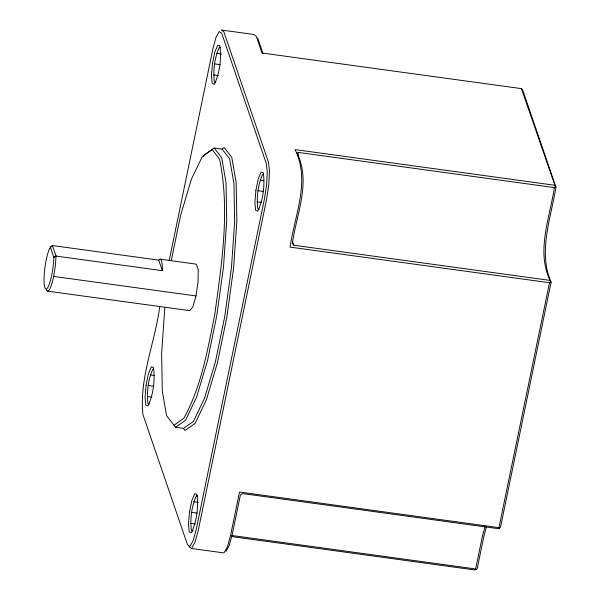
<?xml version="1.0" encoding="UTF-8"?>
<svg xmlns="http://www.w3.org/2000/svg" width="600" height="600" viewBox="0 0 600 600"><rect width="100%" height="100%" fill="white"/><g stroke="black" fill="none" stroke-linecap="round" stroke-linejoin="round"><path stroke-width="0.9" d="M164.797 308.025L161.632 353.543L162.292 391.072L166.583 415.673L175.53 427.298L183.472 428.385L193.455 421.342L204.525 398.257L215.4 361.845L224.737 316.605L231.428 267.945L234.63 221.895L233.978 183.788L229.62 158.782L222.105 149.108L214.2 148.02L204.24 155.01L203.445 156.66M56.062 256.08L53.828 257.303L56.062 256.08L162.352 270.675A23.505 4.32 -82.2 0 0 158.752 260.138L52.455 245.542L50.385 247.237L53.828 257.303A21.645 3.982 -82.2 0 1 48.075 287.025A21.645 3.982 -82.2 0 1 44.152 275.558A21.645 3.982 -82.2 0 1 50.385 247.237L52.455 245.542L56.062 256.08L55.328 266.07L53.662 276.413A23.497 4.327 -82.2 0 1 46.267 289.522M149.303 404.168L147.96 403.68C146.595 391.98 148.058 379.605 153 368.85M215.692 82.56L214.358 82.08C212.985 70.373 214.455 57.998 219.397 47.242L220.733 47.73M192.728 530.993L191.385 530.513C190.02 518.805 191.483 506.438 196.425 495.683L197.76 496.162M259.118 209.392L257.782 208.913C256.41 197.205 257.88 184.83 262.822 174.075M47.4 291.112L189.712 310.65L192.803 307.05L195.99 295.95L198.06 281.587L198.218 269.452L196.41 264.173L160.305 259.2M159.72 306.435C155.197 342.39 139.058 377.88 142.935 414.57L187.515 544.785L189.93 546.42L193.178 540.66L196.252 529.298L264.42 199.095L266.587 185.055L267.27 171.803L266.25 163.417L221.67 33.195L219.255 31.568L216.007 37.328L212.933 48.69L169.185 260.572M171.398 259.95L180.623 215.25L191.377 179.288L202.312 156.502L212.145 149.61L219.54 159.15C230.257 210.555 221.647 263.528 214.725 314.873C207.517 350.108 201.442 386.475 183.81 418.32L173.977 425.213M297.81 156.075L298.56 152.468L554.377 187.597L555.338 186.532L521.43 88.627L262.005 53.01L256.245 36.195L253.673 34.455L221.243 30L223.822 31.74L268.403 161.962L269.49 170.903L268.77 185.032L266.452 200.01L198.285 530.213L195.007 542.34L191.542 548.482L188.97 546.743M486.54 526.41L483.908 536.138L477.217 568.545L476.257 569.61L475.643 568.965L482.332 536.558L484.987 526.755M554.377 187.597C549.795 218.1 535.335 252.84 551.077 282.3L500.513 527.22L499.553 528.293L498.36 528.683L242.535 493.553L240.382 495.015L232.282 534.24L229.208 545.61L225.96 551.37M521.43 88.627L522.877 90.585L555.952 187.17C550.912 218.055 537.952 251.708 551.077 282.3M499.553 528.293L498.945 527.648L549.502 282.728L550.47 281.663M222 149.055L224.16 147.525L231.772 157.32L236.183 182.64L236.85 221.25L233.603 267.923L226.83 317.22L217.365 363.045L206.347 399.938L195.127 423.33L185.017 430.463L183.39 428.362M175.53 427.298L185.49 420.308L196.575 397.222L207.465 360.788L216.817 315.487L223.507 266.767L226.71 220.657L226.042 182.632L221.692 157.695L214.2 148.02M476.257 569.61L475.065 570L231.39 536.543M298.56 152.468L296.985 152.895C311.272 181.822 296.595 213.915 292.358 243.27L293.805 245.22L549.63 280.35M216.78 53.332L221.415 53.97M214.597 63.9L220.163 64.665M213.675 74.925L218.31 75.562M554.498 185.22L295.072 149.595C310.56 180.81 294.63 215.43 290.077 247.103L549.502 282.728M260.205 180.165L263.91 180.675M258.022 190.733L263.58 191.498M257.1 201.757L261.735 202.388M53.662 276.413L195.99 295.95M150.39 374.94L154.095 375.45M148.208 385.507L153.765 386.265M147.285 396.525L151.913 397.162M498.945 527.648L239.52 492.03L230.715 534.668L227.43 546.795L223.972 552.938L191.542 548.482M193.815 501.772L198.442 502.403M191.632 512.332L197.19 513.097M190.703 523.357L195.337 523.995M231.87 535.493L475.643 568.965M191.385 530.513L193.237 530.768M555.338 186.532L555.952 187.17M257.7 38.145L262.995 53.617M292.642 241.815L293.805 245.22M158.752 260.138L162.352 270.675M146.078 385.162L145.058 397.283L145.808 405.143L148.012 405.938C153.45 394.11 155.062 380.498 153.555 367.62L151.35 366.825L148.477 373.515L146.078 385.162M212.468 63.555L211.455 75.675L212.205 83.535L214.41 84.33C219.847 72.502 221.452 58.89 219.952 46.013L217.748 45.225L214.875 51.915L212.468 63.555M189.495 511.987L188.483 524.115L189.233 531.975L191.438 532.763C196.875 520.942 198.487 507.33 196.98 494.452L194.775 493.658L191.903 500.347L189.495 511.987M255.892 190.387L254.88 202.507L255.63 210.368L257.835 211.163C263.272 199.335 264.877 185.722 263.377 172.845L261.173 172.05L258.3 178.74L255.892 190.387"/></g></svg>
